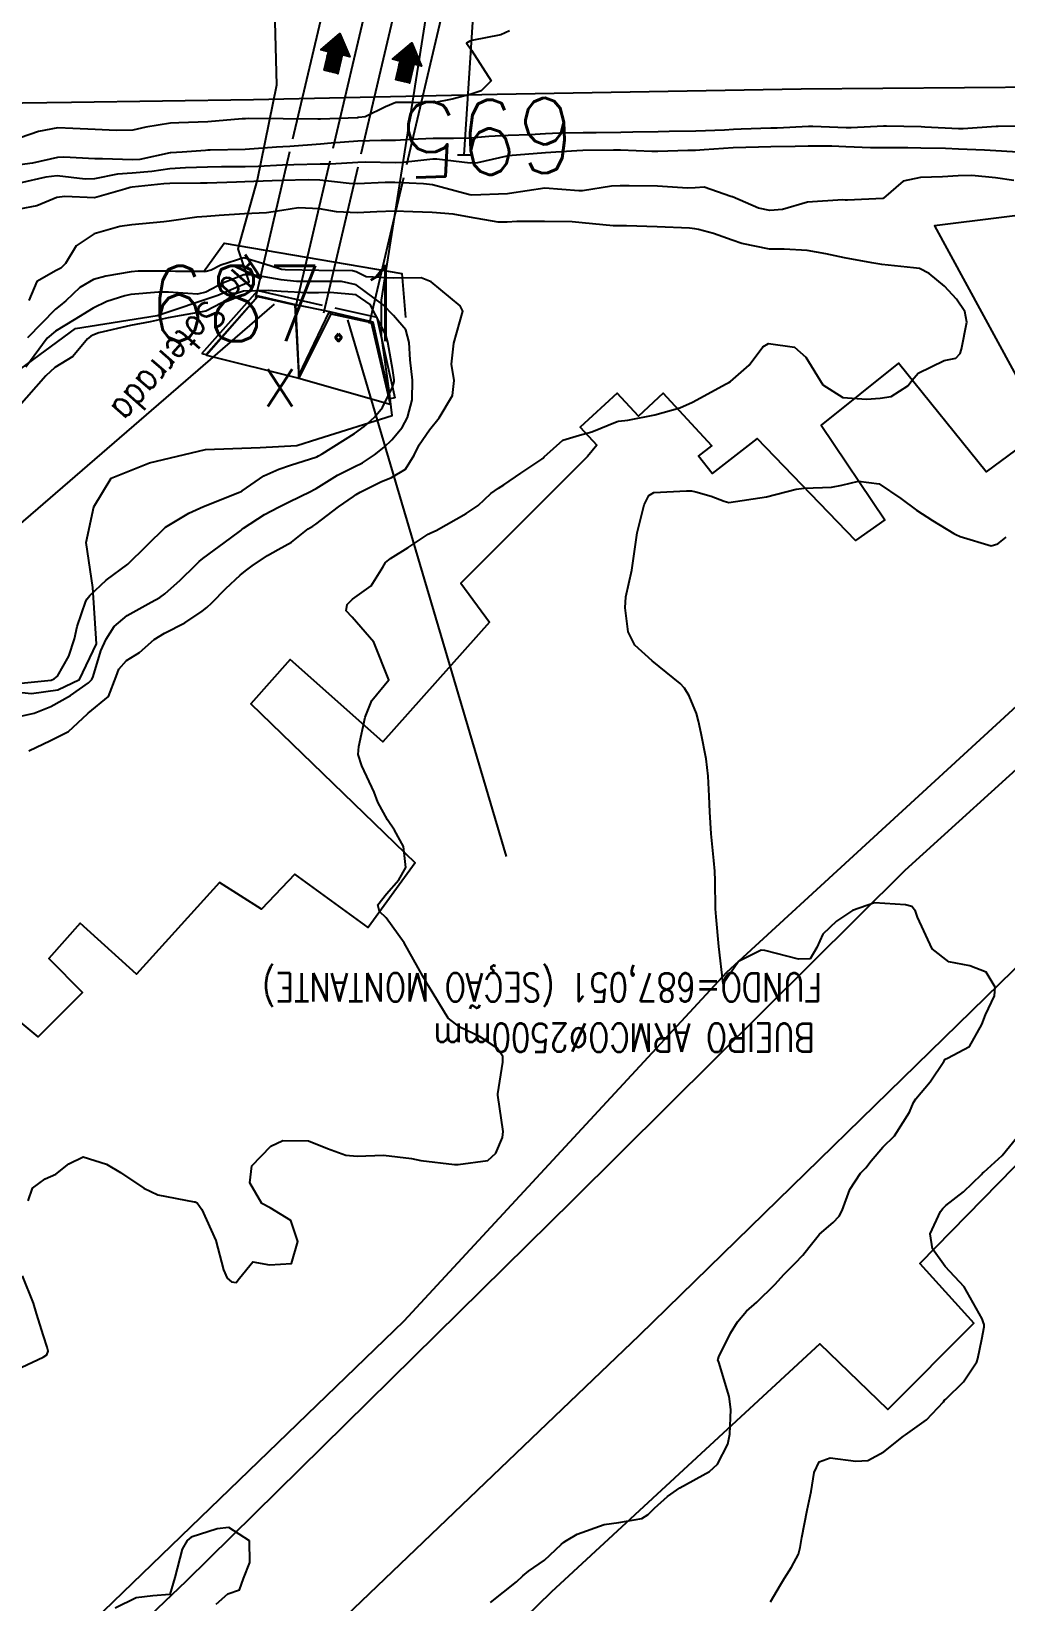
# Model space of a CAD drawing. Header units: metres. Extents: x 292545 to 299085, y 7450245 to 7463078.
# Drawn here: x 293204.4 to 293256.3, y 7462653.6 to 7462737.3 of the extents above; entities that cross this region are included whole.
import ezdxf
from ezdxf.enums import TextEntityAlignment as Align

# ---------------------------------------------------------------- set-up
doc = ezdxf.new("R2010")
doc.units = ezdxf.units.M
doc.linetypes.add('CONTINUO', pattern=[0])
doc.linetypes.add('TRACEJADO', pattern=[8.7, 8, -0.7])
for name, color, linetype in [('BUEIRO', 151, 'Continuous'), ('Cotas', 45, 'Continuous'), ('Curvas de Nivel 1m', 11, 'Continuous'), ('Curvas de Nivel 5m', 15, 'Continuous'), ('Edificações', 30, 'Continuous'), ('Hidrografia', 140, 'Continuous'), ('Linha Férrea', 20, 'Continuous'), ('Pontes e viadutos', 190, 'Continuous'), ('Pontos Cotados', 45, 'Continuous'), ('Pórtico', 62, 'Continuous'), ('TEXTO', 45, 'Continuous'), ('Vias Primárias', 230, 'Continuous')]:
    doc.layers.add(name, color=color, linetype=linetype)
doc.styles.add('ROMANS', font='romans', dxfattribs={"height": 0.2})
doc.styles.add('SIMPLEX', font='simplex', dxfattribs={"height": 0.2})
doc.styles.add('Style-STANDARD', font='STANDARD.shx')

# ---------------------------------------------------------------- blocks, each defined once
blk = doc.blocks.new('ELVTXT_57')
at = {"layer": 'Pontos Cotados', "linetype": 'Continuous', "style": 'Style-STANDARD'}
for s, height, p in [('687.1', 4, (0, 4)), ('x', 3, (0, 0))]:
    blk.add_text(s, height=height, dxfattribs=at).set_placement(p, align=Align.MIDDLE_CENTER)

msp = doc.modelspace()

# ---------------------------------------------------------------- hatches: boundary and pattern name
at = {"layer": 'TEXTO'}
for points in [[(293220.012, 7462735.266), (293220.243, 7462736.254), (293219.825, 7462736.352), (293220.85, 7462737.225), (293221.381, 7462735.988), (293220.963, 7462736.086), (293220.732, 7462735.098)], [(293223.835, 7462734.764), (293224.066, 7462735.752), (293223.648, 7462735.85), (293224.673, 7462736.723), (293225.204, 7462735.486), (293224.786, 7462735.584), (293224.555, 7462734.596)]]:
    msp.add_hatch(color=256, dxfattribs=at).paths.add_polyline_path(points)

# ---------------------------------------------------------------- linework, layer by layer
at = {"layer": 'BUEIRO', "linetype": 'TRACEJADO', "flags": 128}
for points in [[(293216.367, 7462723.146), (293224.336, 7462757.202)], [(293218.509, 7462722.645), (293226.478, 7462756.701)], [(293219.991, 7462722.338), (293227.995, 7462756.336)], [(293222.424, 7462721.765), (293230.429, 7462755.763)], [(293213.493, 7462720.173), (293216.469, 7462723.522), (293222.817, 7462722.094), (293223.777, 7462717.803), (293223.517, 7462717.745)]]:
    msp.add_lwpolyline(points, dxfattribs=at)
at = {"layer": 'BUEIRO', "linetype": 'CONTINUO'}
for points in [[(293213.493, 7462720.173, 688.313), (293213.723, 7462720.119, 688.159), (293216.489, 7462723.232, 690.278), (293218.487, 7462722.779, 690.291), (293220.299, 7462722.396, 690.337), (293222.596, 7462721.857, 690.386), (293223.517, 7462717.745, 688.509)], [(293216.479, 7462723.209, 688.009), (293213.738, 7462720.072, 687.296), (293213.723, 7462720.119, 688.159)], [(293216.489, 7462723.232, 690.278), (293216.479, 7462723.209, 688.009), (293218.449, 7462722.751, 688.055), (293218.487, 7462722.779, 690.291)], [(293218.449, 7462722.751, 688.055), (293218.652, 7462718.854, 687.147), (293218.667, 7462718.987, 688.246)], [(293218.487, 7462722.779, 690.291), (293218.667, 7462718.987, 688.246), (293220.299, 7462722.396, 690.337)], [(293220.299, 7462722.396, 690.337), (293220.371, 7462722.281, 687.713), (293222.508, 7462721.809, 687.35), (293222.596, 7462721.857, 690.386)], [(293220.371, 7462722.281, 687.713), (293218.652, 7462718.854, 687.147)], [(293222.508, 7462721.809, 687.35), (293223.529, 7462717.462, 688.13), (293223.517, 7462717.745, 688.509)], [(293213.738, 7462720.072, 687.296), (293218.652, 7462718.854, 687.147), (293223.529, 7462717.462, 688.13)]]:
    msp.add_polyline3d(points, dxfattribs=at)
at = {"layer": 'Curvas de Nivel 1m', "flags": 128}
for points, elevation in [([(293229.88, 7462737.36), (293229.425, 7462737.147), (293227.874, 7462736.849), (293227.766, 7462736.819), (293227.586, 7462736.713), (293227.867, 7462736.342), (293228.917, 7462734.699), (293228.374, 7462734.168), (293227.836, 7462733.992), (293226.833, 7462733.72), (293225.831, 7462733.535), (293224.639, 7462733.556), (293223.831, 7462733.553), (293223.27, 7462733.324), (293222.189, 7462732.776), (293221.86, 7462732.742), (293221.823, 7462732.742), (293221.78, 7462732.738), (293219.821, 7462732.651), (293219.67, 7462732.651), (293217.821, 7462732.682), (293215.98, 7462732.69), (293215.821, 7462732.685), (293215.639, 7462732.671), (293213.819, 7462732.512), (293212.259, 7462732.455), (293211.818, 7462732.437), (293210.499, 7462732.23), (293209.814, 7462732.077), (293208.935, 7462732.054), (293207.814, 7462732.099), (293206.619, 7462732.158), (293205.815, 7462732.198), (293204.795, 7462731.998), (293203.81, 7462731.672)], 696), ([(293257.279, 7462730.887), (293255.802, 7462730.974), (293255.192, 7462730.997), (293253.803, 7462731.062), (293253.118, 7462731.095), (293251.803, 7462731.117), (293251.108, 7462731.132), (293249.803, 7462731.132), (293249.125, 7462731.135), (293247.804, 7462731.191), (293247.067, 7462731.218), (293245.804, 7462731.225), (293245.103, 7462731.207), (293243.803, 7462731.178), (293243.161, 7462731.168), (293241.802, 7462731.125), (293240.255, 7462731.018), (293239.799, 7462730.994), (293239.391, 7462730.982), (293237.798, 7462730.929), (293237.463, 7462730.93), (293235.799, 7462731), (293235.419, 7462731.003), (293233.798, 7462730.982), (293233.468, 7462730.973), (293231.796, 7462730.871), (293229.814, 7462730.701), (293229.741, 7462730.691), (293228.176, 7462730.327), (293227.797, 7462730.31), (293226.008, 7462730.52), (293225.8, 7462730.523), (293224.206, 7462730.345), (293223.796, 7462730.332), (293222.205, 7462730.368), (293221.796, 7462730.35), (293220.34, 7462730.256), (293219.795, 7462730.253), (293218.391, 7462730.227), (293217.794, 7462730.205), (293216.497, 7462730.139), (293215.792, 7462730.12), (293214.547, 7462730.113), (293213.791, 7462730.096), (293212.622, 7462730.061), (293211.789, 7462730.003), (293210.824, 7462729.873), (293209.786, 7462729.785), (293208.996, 7462729.72), (293207.781, 7462729.47), (293207.28, 7462729.455), (293205.783, 7462729.633), (293205.187, 7462729.571), (293203.777, 7462729.242)], 694), ([(293256.764, 7462729.39), (293255.784, 7462729.525), (293254.527, 7462729.651), (293253.785, 7462729.645), (293252.958, 7462729.586), (293251.784, 7462729.554), (293250.864, 7462729.358), (293249.81, 7462728.45), (293249.793, 7462728.43), (293249.773, 7462728.422), (293247.904, 7462728.337), (293247.772, 7462728.34), (293247.653, 7462728.353), (293245.77, 7462728.238), (293244.429, 7462727.85), (293243.766, 7462727.789), (293243.158, 7462727.92), (293241.773, 7462728.514), (293241.755, 7462728.523), (293241.678, 7462728.541), (293240.252, 7462729.037), (293239.777, 7462729), (293239.372, 7462728.979), (293237.778, 7462729.09), (293236.269, 7462729.104), (293235.778, 7462729.106), (293235.319, 7462729.083), (293233.775, 7462728.837), (293233.572, 7462728.845), (293231.776, 7462728.972), (293229.893, 7462728.688), (293229.773, 7462728.672), (293227.878, 7462728.603), (293227.772, 7462728.616), (293227.442, 7462728.713), (293225.779, 7462729.16), (293225.301, 7462729.216), (293223.781, 7462729.277), (293223.26, 7462729.286), (293221.779, 7462729.214), (293221.339, 7462729.227), (293219.782, 7462729.398), (293219.174, 7462729.424), (293217.781, 7462729.393), (293217.243, 7462729.373), (293215.78, 7462729.312), (293215.337, 7462729.299), (293213.778, 7462729.245), (293213.421, 7462729.241), (293211.778, 7462729.228), (293211.473, 7462729.208), (293209.775, 7462729.038), (293209.673, 7462729.023), (293209.391, 7462728.926), (293207.768, 7462728.468), (293206.2, 7462728.534), (293205.768, 7462728.49), (293204.7, 7462728.044), (293203.762, 7462727.86)], 693), ([(293204.238, 7462674.989), (293204.463, 7462675.667), (293205.151, 7462676.155), (293205.711, 7462676.415), (293206.404, 7462676.961), (293207.167, 7462677.326), (293208.419, 7462676.937), (293209.156, 7462676.497), (293210.398, 7462675.663), (293211.139, 7462675.306), (293213.078, 7462674.937), (293213.134, 7462674.928), (293213.245, 7462674.879), (293213.485, 7462674.52), (293214.245, 7462672.869), (293214.65, 7462671.304), (293214.85, 7462670.862), (293215.081, 7462670.66), (293215.314, 7462670.625), (293215.5, 7462670.856), (293216.204, 7462671.741), (293217.094, 7462671.581), (293218.266, 7462671.652), (293218.613, 7462672.818), (293218.23, 7462673.929), (293217.131, 7462674.612), (293216.694, 7462674.844), (293216.053, 7462675.948), (293216.164, 7462676.845), (293217.174, 7462677.9), (293217.805, 7462678.195), (293219.177, 7462678.19), (293220.191, 7462677.782), (293221.169, 7462677.418), (293221.763, 7462677.375), (293223.17, 7462677.423), (293224.665, 7462677.248), (293225.167, 7462677.144), (293226.953, 7462676.925), (293227.156, 7462676.93), (293228.726, 7462677.13), (293229.166, 7462677.531), (293229.505, 7462678.36), (293229.545, 7462678.686), (293229.27, 7462680.622), (293229.268, 7462680.689), (293229.531, 7462682.385), (293229.536, 7462682.687), (293229.237, 7462683.134), (293228.28, 7462683.741), (293227.248, 7462684.243), (293226.625, 7462684.726), (293225.564, 7462686.443), (293225.402, 7462686.739), (293225.276, 7462686.973), (293224.272, 7462688.75), (293223.316, 7462690.076), (293222.965, 7462690.411), (293222.878, 7462690.767), (293223.329, 7462691.35), (293223.99, 7462692.1), (293224.358, 7462692.75), (293224.237, 7462693.874), (293223.763, 7462694.756), (293223.378, 7462695.293), (293222.869, 7462696.249), (293222.67, 7462696.771), (293222.022, 7462698.172), (293221.819, 7462698.784), (293221.855, 7462699.211), (293222.189, 7462700.773), (293222.558, 7462701.663), (293223.463, 7462702.76), (293222.652, 7462704.768), (293221.506, 7462706.113), (293221.177, 7462706.452), (293221.235, 7462706.784), (293221.516, 7462707.063), (293222.521, 7462707.772), (293223.139, 7462708.764), (293223.277, 7462709.023), (293223.54, 7462709.226), (293224.483, 7462709.816), (293225.56, 7462710.529), (293225.698, 7462710.6), (293225.972, 7462710.734), (293227.572, 7462711.635), (293228.216, 7462712.064), (293228.884, 7462712.697), (293229.292, 7462712.988), (293229.59, 7462713.165), (293230.492, 7462713.789), (293231.611, 7462714.534), (293231.682, 7462714.589), (293231.737, 7462714.659), (293232.725, 7462715.546), (293233.625, 7462715.81), (293234.278, 7462715.979), (293235.632, 7462716.534), (293235.699, 7462716.552), (293236.192, 7462716.612), (293237.636, 7462716.887), (293238.957, 7462717.259), (293239.643, 7462717.564), (293241.437, 7462718.552), (293241.58, 7462718.625), (293241.655, 7462718.67), (293242.664, 7462719.539), (293243.378, 7462720.525), (293243.685, 7462720.689), (293245.07, 7462720.506), (293245.675, 7462719.969), (293246.574, 7462718.491), (293247.646, 7462717.813), (293248.914, 7462717.73), (293249.646, 7462717.785), (293250.218, 7462717.873), (293251.116, 7462718.435), (293251.351, 7462718.738), (293251.66, 7462719.111), (293253.047, 7462719.79), (293253.668, 7462719.913), (293253.9, 7462720.169), (293253.968, 7462720.397), (293254.258, 7462721.831), (293254.146, 7462722.396), (293253.71, 7462723.061), (293253.06, 7462723.753), (293252.253, 7462724.422), (293251.727, 7462724.701), (293251.421, 7462724.739), (293249.73, 7462724.918), (293249.19, 7462724.996), (293247.735, 7462725.262), (293246.742, 7462725.481), (293245.74, 7462725.662), (293244.528, 7462725.725), (293243.741, 7462725.736), (293242.259, 7462726.029), (293241.748, 7462726.208), (293240.765, 7462726.56), (293239.964, 7462726.776), (293239.755, 7462726.816), (293239.483, 7462726.846), (293237.756, 7462726.924), (293236.121, 7462726.979), (293235.756, 7462726.966), (293235.414, 7462726.966), (293233.758, 7462727.14), (293233.22, 7462727.183), (293231.758, 7462727.197), (293230.281, 7462727.205), (293229.758, 7462727.167), (293229.286, 7462727.166), (293227.76, 7462727.432), (293226.885, 7462727.595), (293225.763, 7462727.691), (293224.735, 7462727.717), (293223.763, 7462727.749), (293222.809, 7462727.723), (293221.762, 7462727.66), (293220.676, 7462727.71), (293219.764, 7462727.883), (293218.651, 7462727.935), (293217.762, 7462727.784), (293216.939, 7462727.661), (293215.76, 7462727.608), (293214.409, 7462727.52), (293213.759, 7462727.467), (293213.218, 7462727.426), (293211.756, 7462727.227), (293211.47, 7462727.188), (293209.754, 7462727.024), (293209.123, 7462726.929), (293207.749, 7462726.545), (293206.79, 7462725.912), (293206.23, 7462724.965), (293205.98, 7462724.716), (293205.727, 7462724.587), (293204.705, 7462723.998), (293204.274, 7462722.991)], 692), ([(293204.278, 7462698.987), (293205.429, 7462699.538), (293206.382, 7462700.012), (293207.4, 7462700.95), (293207.425, 7462700.969), (293207.443, 7462700.982), (293208.516, 7462701.876), (293208.928, 7462702.935), (293209.064, 7462703.339), (293209.476, 7462703.798), (293210.174, 7462704.228), (293210.956, 7462704.908), (293211.496, 7462705.257), (293212.582, 7462705.81), (293213.508, 7462706.427), (293213.763, 7462706.625), (293214.024, 7462706.875), (293214.764, 7462707.627), (293215.535, 7462708.342), (293215.811, 7462708.575), (293216.17, 7462708.844), (293216.987, 7462709.398), (293217.552, 7462709.717), (293218.273, 7462710.106), (293219.165, 7462710.814), (293219.411, 7462710.965), (293219.565, 7462711.059), (293220.776, 7462711.994), (293221.581, 7462712.546), (293221.717, 7462712.643), (293221.936, 7462712.776), (293223.032, 7462713.325), (293223.595, 7462713.56), (293224.352, 7462714.002), (293224.798, 7462714.748), (293225.07, 7462715.294), (293225.626, 7462716.096), (293226.14, 7462716.732), (293226.848, 7462717.925), (293226.938, 7462718.721), (293226.794, 7462719.595), (293226.914, 7462720.722), (293227.403, 7462722.417), (293227.259, 7462722.714), (293225.715, 7462723.981), (293225.175, 7462724.196), (293223.717, 7462724.183), (293222.246, 7462724.246), (293221.72, 7462724.515), (293221.516, 7462724.579), (293219.721, 7462724.592), (293217.931, 7462724.627), (293217.73, 7462724.65), (293217.135, 7462724.836), (293215.737, 7462725.261), (293214.501, 7462724.868), (293213.997, 7462724.608), (293213.728, 7462724.528), (293212.086, 7462724.538), (293211.728, 7462724.554), (293210.094, 7462724.549), (293209.727, 7462724.521), (293208.369, 7462724.295), (293207.72, 7462724.103), (293206.991, 7462723.68), (293206.239, 7462722.965), (293205.947, 7462722.721), (293205.698, 7462722.523), (293204.205, 7462720.992)], 691), ([(293203.867, 7462702.594), (293205.47, 7462702.75), (293205.628, 7462702.811), (293205.794, 7462702.967), (293206.413, 7462704.026), (293206.704, 7462704.958), (293206.85, 7462705.606), (293207.314, 7462706.952), (293207.379, 7462707.087), (293207.517, 7462707.253), (293208.399, 7462708.072), (293209.543, 7462708.93), (293211.563, 7462710.9), (293212.801, 7462711.657), (293213.574, 7462712.01), (293215.5, 7462712.769), (293215.583, 7462712.813), (293215.607, 7462712.825), (293215.641, 7462712.849), (293216.797, 7462713.636), (293217.6, 7462713.996), (293218.216, 7462714.212), (293219.611, 7462714.66), (293219.715, 7462714.705), (293219.9, 7462714.806), (293221.624, 7462715.892), (293222.133, 7462716.27), (293222.7, 7462716.769), (293223.116, 7462717.288), (293223.649, 7462718.378), (293223.744, 7462718.667), (293223.746, 7462718.759), (293223.661, 7462719.266), (293223.398, 7462720.763), (293223.29, 7462721.161), (293222.462, 7462722.772), (293221.708, 7462723.287), (293220.329, 7462723.42), (293219.709, 7462723.399), (293219.121, 7462723.406), (293217.712, 7462723.467), (293217.027, 7462723.523), (293215.713, 7462723.495), (293215.238, 7462723.329), (293214.563, 7462722.867), (293213.698, 7462722.43), (293212.394, 7462722.195), (293211.695, 7462722.068), (293210.745, 7462721.856), (293209.69, 7462721.662), (293208.002, 7462721.261), (293207.685, 7462721.14), (293207.559, 7462721.077), (293207.397, 7462720.953), (293206.622, 7462720.007), (293205.66, 7462719.41), (293205.181, 7462718.977), (293203.636, 7462717.216)], 689), ([(293228.882, 7462653.572), (293230.266, 7462654.679), (293230.589, 7462654.983), (293230.902, 7462655.245), (293231.747, 7462655.825), (293232.647, 7462656.653), (293232.79, 7462656.786), (293232.925, 7462656.879), (293233.496, 7462657.209), (293234.934, 7462657.73), (293235.718, 7462657.829), (293236.937, 7462658.048), (293237.268, 7462658.268), (293237.604, 7462658.593), (293238.312, 7462659.224), (293238.954, 7462659.675), (293240.54, 7462660.556), (293240.969, 7462660.949), (293241.512, 7462662.018), (293241.625, 7462662.544), (293241.686, 7462663.863), (293241.585, 7462664.544), (293241.04, 7462666.386), (293240.996, 7462666.504), (293240.998, 7462666.551), (293241.044, 7462666.676), (293241.667, 7462667.931), (293242.038, 7462668.54), (293242.509, 7462669.095), (293243.073, 7462669.581), (293244.031, 7462670.516), (293244.519, 7462671.081), (293245.1, 7462671.668), (293245.52, 7462672.082), (293245.835, 7462672.493), (293246.397, 7462673.21), (293247.126, 7462673.836), (293247.446, 7462674.161), (293247.618, 7462674.475), (293248.019, 7462675.596), (293248.598, 7462676.466), (293248.87, 7462676.75), (293249.163, 7462677.117), (293249.787, 7462677.838), (293250.41, 7462678.442), (293251.196, 7462679.709), (293251.409, 7462680.22), (293251.537, 7462680.427), (293252.301, 7462681.331), (293253.023, 7462682.412), (293253.101, 7462682.535), (293253.226, 7462682.591), (293254.406, 7462683.222), (293255.049, 7462684.383), (293255.258, 7462684.911), (293255.732, 7462685.912), (293255.769, 7462686.375), (293255.281, 7462687.186), (293254.41, 7462687.519), (293253.293, 7462687.735), (293252.403, 7462688.419), (293251.635, 7462690.111), (293251.529, 7462690.428), (293251.325, 7462690.682), (293250.996, 7462690.763), (293249.327, 7462690.874), (293248.17, 7462690.467), (293247.317, 7462689.893), (293246.589, 7462689.209), (293246.257, 7462688.49), (293245.903, 7462687.884), (293245.293, 7462687.864), (293243.489, 7462688.338), (293243.3, 7462688.356), (293242.093, 7462687.74), (293241.273, 7462686.55), (293241.039, 7462688.553), (293240.89, 7462690.125), (293240.868, 7462690.555), (293240.837, 7462692.054), (293240.821, 7462692.555), (293240.781, 7462693.126), (293240.638, 7462694.557), (293240.554, 7462695.728), (293240.517, 7462696.559), (293240.48, 7462697.635), (293240.369, 7462698.56), (293240.093, 7462699.904), (293239.961, 7462700.565), (293239.854, 7462700.973), (293239.456, 7462701.915), (293239.215, 7462702.328), (293238.984, 7462702.577), (293237.481, 7462703.783), (293236.572, 7462704.609), (293236.213, 7462705.323), (293236.044, 7462706.612), (293236.089, 7462707.182), (293236.407, 7462708.607), (293236.548, 7462709.605), (293236.693, 7462710.603), (293237.069, 7462712.088), (293237.303, 7462712.594), (293237.585, 7462712.761), (293239.311, 7462712.848), (293239.586, 7462712.835), (293239.813, 7462712.796), (293240.638, 7462712.559), (293241.323, 7462712.296), (293241.58, 7462712.227), (293243.583, 7462712.52), (293245.159, 7462712.932), (293245.588, 7462712.985), (293247.037, 7462713.037), (293247.59, 7462713.14), (293248.482, 7462713.357), (293249.591, 7462713.208), (293250.732, 7462712.439), (293251.577, 7462711.819), (293252.421, 7462711.267), (293253.564, 7462710.565), (293253.666, 7462710.51), (293253.907, 7462710.405), (293255.556, 7462709.912), (293255.916, 7462710.018), (293256.349, 7462710.372)], 693), ([(293243.793, 7462653.612), (293244.327, 7462654.516), (293244.542, 7462654.87), (293244.907, 7462655.445), (293245.28, 7462656.142), (293245.375, 7462656.503), (293245.457, 7462657.031), (293245.748, 7462658.498), (293245.953, 7462659.495), (293246.126, 7462660.493), (293246.386, 7462661.074), (293246.975, 7462661.28), (293248.335, 7462661.104), (293248.973, 7462661.145), (293249.829, 7462661.599), (293250.873, 7462662.432), (293250.994, 7462662.515), (293252.112, 7462663.308), (293253.011, 7462664.266), (293253.073, 7462664.349), (293253.133, 7462664.409), (293254.079, 7462665.343), (293254.78, 7462666.393), (293254.843, 7462666.584), (293255.051, 7462667.602), (293255.182, 7462668.267), (293255.172, 7462668.388), (293255.149, 7462668.474), (293255.066, 7462668.698), (293254.12, 7462670.4), (293253.099, 7462671.477), (293252.426, 7462672.417), (293252.308, 7462673.231), (293252.849, 7462674.413), (293252.969, 7462674.577), (293253.136, 7462674.732), (293254.082, 7462675.463), (293255.03, 7462676.391), (293255.091, 7462676.454), (293255.155, 7462676.506), (293256.142, 7462677.402), (293256.926, 7462678.364)], 694), ([(293203.905, 7462666.116), (293205.038, 7462666.658), (293205.237, 7462666.78), (293205.3, 7462666.976), (293205.257, 7462667.189), (293205.051, 7462667.791), (293204.676, 7462668.984), (293204.526, 7462669.531), (293203.943, 7462670.991)], 692), ([(293214.263, 7462653.485), (293214.885, 7462654.024), (293215.498, 7462654.243), (293215.715, 7462654.852), (293216.057, 7462655.697), (293216.033, 7462656.849), (293214.93, 7462657.559), (293214.302, 7462657.493), (293212.925, 7462657.044), (293212.709, 7462656.883), (293212.449, 7462656.418), (293212.05, 7462654.893), (293211.789, 7462653.997), (293210.888, 7462653.927), (293209.992, 7462653.814), (293208.878, 7462653.258)], 692)]:
    msp.add_lwpolyline(points, dxfattribs=dict(at, elevation=elevation))
at = {"layer": 'Curvas de Nivel 5m', "flags": 128}
for points, elevation in [([(293257.822, 7462732.278), (293255.926, 7462732.274), (293255.821, 7462732.27), (293254.069, 7462732.148), (293253.819, 7462732.148), (293252.013, 7462732.234), (293251.82, 7462732.242), (293249.982, 7462732.287), (293249.82, 7462732.285), (293248.091, 7462732.196), (293247.819, 7462732.196), (293246.041, 7462732.275), (293245.82, 7462732.275), (293244.152, 7462732.183), (293243.818, 7462732.171), (293242.236, 7462732.117), (293241.816, 7462732.1), (293241.345, 7462732.076), (293239.815, 7462732.026), (293238.402, 7462731.997), (293237.814, 7462731.981), (293236.465, 7462731.958), (293235.813, 7462731.956), (293234.509, 7462731.937), (293233.812, 7462731.927), (293232.549, 7462731.916), (293231.811, 7462731.883), (293230.968, 7462731.826), (293229.814, 7462731.78), (293228.782, 7462731.732), (293227.812, 7462731.654), (293226.899, 7462731.632), (293225.812, 7462731.634), (293224.632, 7462731.568), (293223.811, 7462731.529), (293223.056, 7462731.522), (293221.81, 7462731.487), (293220.388, 7462731.38), (293219.808, 7462731.326), (293218.182, 7462731.2), (293217.806, 7462731.188), (293217.466, 7462731.173), (293215.805, 7462731.038), (293213.932, 7462731.006), (293213.804, 7462731.001), (293213.691, 7462730.994), (293212.438, 7462730.894), (293211.842, 7462730.86), (293211.802, 7462730.856), (293210.196, 7462730.516), (293209.796, 7462730.489), (293208.204, 7462730.536), (293207.797, 7462730.542), (293206.138, 7462730.626), (293205.798, 7462730.611), (293204.465, 7462730.311), (293203.792, 7462730.23)], 695), ([(293203.44, 7462700.736), (293204.555, 7462700.983), (293205.183, 7462701.238), (293205.449, 7462701.344), (293206.493, 7462701.924), (293207.46, 7462702.611), (293207.631, 7462702.779), (293207.701, 7462702.948), (293208.109, 7462704.318), (293208.394, 7462704.941), (293208.829, 7462705.607), (293209.506, 7462706.198), (293210.8, 7462706.911), (293211.259, 7462707.162), (293211.52, 7462707.348), (293212.339, 7462708.084), (293213.162, 7462708.884), (293213.354, 7462709.073), (293213.546, 7462709.233), (293215.013, 7462710.314), (293215.562, 7462710.734), (293215.629, 7462710.782), (293215.72, 7462710.848), (293216.832, 7462711.576), (293217.574, 7462711.974), (293218.15, 7462712.252), (293219.281, 7462712.813), (293219.484, 7462712.912), (293219.585, 7462712.967), (293220.716, 7462713.673), (293221.603, 7462714.117), (293222.046, 7462714.336), (293222.692, 7462714.769), (293223.204, 7462715.177), (293223.621, 7462715.564), (293224.16, 7462716.222), (293224.445, 7462716.752), (293224.695, 7462717.696), (293224.71, 7462718.749), (293224.598, 7462719.822), (293224.545, 7462720.751), (293224.369, 7462721.429), (293223.697, 7462722.189), (293223.148, 7462722.766), (293221.713, 7462723.825), (293220.934, 7462724.01), (293219.715, 7462723.995), (293218.531, 7462724.011), (293217.722, 7462724.086), (293216.207, 7462724.364), (293215.726, 7462724.364), (293214.655, 7462723.93), (293213.711, 7462723.429), (293213.263, 7462723.331), (293211.711, 7462723.433), (293211.186, 7462723.431), (293209.709, 7462723.303), (293209.39, 7462723.242), (293208.436, 7462722.939), (293207.699, 7462722.576), (293206.695, 7462721.957), (293205.687, 7462721.36), (293205.256, 7462720.976), (293204.119, 7462719.444)], 690)]:
    msp.add_lwpolyline(points, dxfattribs=dict(at, elevation=elevation))
at = {"layer": 'Edificações'}
for points in [[(293269.95, 7462729.142), (293252.533, 7462726.979), (293258.42, 7462716.163), (293255.281, 7462713.849), (293250.616, 7462719.65), (293246.494, 7462716.335), (293249.884, 7462711.292), (293248.326, 7462710.202), (293243.09, 7462715.635), (293240.685, 7462713.76), (293239.964, 7462714.685), (293240.67, 7462715.235), (293238.073, 7462718.043), (293236.757, 7462716.826), (293235.62, 7462718.055), (293233.653, 7462716.236), (293234.541, 7462715.275), (293234.042, 7462714.669), (293227.288, 7462707.924), (293228.818, 7462705.837), (293223.144, 7462699.451), (293218.196, 7462703.847), (293216.095, 7462701.482), (293224.858, 7462693), (293222.356, 7462689.562), (293218.449, 7462692.405), (293216.665, 7462690.544), (293214.44, 7462691.956), (293210.006, 7462687.076), (293207.011, 7462689.798), (293205.347, 7462687.9), (293207.14, 7462686.094), (293204.762, 7462683.734), (293203.713, 7462684.622)], [(293260.111, 7462680.195), (293251.748, 7462671.635), (293254.627, 7462668.469), (293250.054, 7462663.862), (293246.426, 7462667.367), (293232.104, 7462654.117), (293228.629, 7462650.719)]]:
    msp.add_lwpolyline(points, dxfattribs=at)
msp.add_lwpolyline([(293151.075, 7462581.596), (293153.088, 7462584.44), (293154.811, 7462587.213), (293156.886, 7462589.994), (293159.135, 7462588.34), (293161.233, 7462592.64), (293162.538, 7462595.243), (293165.567, 7462600.587), (293169.659, 7462607.483), (293174.995, 7462617.433), (293179.473, 7462624.786), (293185.635, 7462631.265), (293194.448, 7462640.928), (293205.916, 7462652.435), (293206.714, 7462651.622), (293224.274, 7462668.578), (293241.466, 7462687.17), (293264.327, 7462708.179, -0.084415)], format="xyb", dxfattribs=at)
at = {"layer": 'Hidrografia'}
for points, elevation in [([(293202.52, 7462702.239), (293204.422, 7462702.039), (293205.823, 7462702.239), (293206.974, 7462702.789), (293207.875, 7462704.688), (293207.685, 7462707.683), (293207.326, 7462710.089), (293207.736, 7462711.982), (293208.658, 7462713.518), (293210.708, 7462714.337), (293213.681, 7462715.053), (293216.602, 7462715.156), (293218.549, 7462715.258), (293219.677, 7462715.616), (293223.633, 7462716.862), (293223.479, 7462718.193), (293223.069, 7462721.111), (293223.069, 7462723.005), (293225.827, 7462740.54)], 691.646), ([(293147.575, 7462672.843), (293153.718, 7462678.493), (293156.962, 7462680.787), (293160.971, 7462682.677), (293165.798, 7462687.29), (293169.313, 7462689.764), (293172.286, 7462692.824), (293175.8, 7462695.929), (293177.782, 7462697.728), (293183.375, 7462703.61), (293185.492, 7462706.355), (293189.772, 7462709.909), (293192.205, 7462711.754), (293199.92, 7462717.045), (293203.524, 7462719.115), (293206.767, 7462721.5), (293211.104, 7462722.186), (293214.348, 7462723.266), (293216.015, 7462723.986), (293215.419, 7462725.742), (293216.456, 7462729.425), (293217.493, 7462734.488), (293217.378, 7462738.516)], 712.647)]:
    msp.add_lwpolyline(points, dxfattribs=dict(at, elevation=elevation))
at = {"layer": 'Linha Férrea', "linetype": 'Continuous'}
msp.add_lwpolyline([(293150.382, 7462733.583), (293164.579, 7462733.331), (293178.272, 7462733.261), (293192.13, 7462733.367), (293206.554, 7462733.564), (293216.238, 7462733.707), (293229.222, 7462733.992), (293245.43, 7462734.276), (293258.482, 7462734.383), (293274.192, 7462734.794), (293288.654, 7462734.937), (293303.545, 7462735.186), (293313.854, 7462735.567), (293326.878, 7462735.676), (293349.478, 7462736.097), (293364.165, 7462736.353), (293383.356, 7462736.66), (293400.487, 7462736.929), (293421.072, 7462737.276), (293439.992, 7462737.673), (293463.789, 7462738.06), (293500.201, 7462738.752), (293527.964, 7462739.277)], dxfattribs=at)
at = {"layer": 'Pontes e viadutos'}
msp.add_lwpolyline([(293213.588, 7462724.524), (293214.687, 7462726.051), (293224.145, 7462724.429), (293224.336, 7462722.081)], dxfattribs=at)
at = {"layer": 'Pórtico'}
for points in [[(293227.463, 7462730.751), (293228.201, 7462741.928)], [(293227.115, 7462730.752), (293227.812, 7462730.751)]]:
    msp.add_lwpolyline(points, dxfattribs=at)
at = {"layer": 'TEXTO', "linetype": 'CONTINUO', "flags": 128}
for points in [[(293220.836, 7462735.541), (293220.157, 7462736.635)], [(293220.868, 7462735.679), (293220.234, 7462736.7)], [(293220.9, 7462735.817), (293220.311, 7462736.766)], [(293220.932, 7462735.955), (293220.388, 7462736.831)], [(293220.97, 7462736.084), (293220.465, 7462736.897)], [(293221.107, 7462736.052), (293220.542, 7462736.962)], [(293221.245, 7462736.02), (293220.619, 7462737.028)], [(293221.379, 7462735.994), (293220.696, 7462737.094)], [(293221.114, 7462736.609), (293220.773, 7462737.159)], [(293225.201, 7462735.492), (293224.519, 7462736.592)], [(293224.937, 7462736.107), (293224.596, 7462736.657)], [(293219.849, 7462736.372), (293219.868, 7462736.342)], [(293219.926, 7462736.438), (293220.006, 7462736.309)], [(293220.003, 7462736.503), (293220.143, 7462736.277)], [(293220.803, 7462735.404), (293220.08, 7462736.569)], [(293220.625, 7462735.123), (293220.155, 7462735.879)], [(293220.739, 7462735.128), (293220.188, 7462736.016)], [(293220.771, 7462735.266), (293220.22, 7462736.154)], [(293223.672, 7462735.87), (293223.691, 7462735.84)], [(293223.749, 7462735.936), (293223.828, 7462735.808)], [(293223.826, 7462736.002), (293223.966, 7462735.775)], [(293224.626, 7462734.902), (293223.903, 7462736.067)], [(293224.658, 7462735.04), (293223.98, 7462736.133)], [(293224.691, 7462735.177), (293224.057, 7462736.198)], [(293224.723, 7462735.315), (293224.134, 7462736.264)], [(293224.755, 7462735.453), (293224.211, 7462736.329)], [(293224.792, 7462735.582), (293224.288, 7462736.395)], [(293224.93, 7462735.55), (293224.365, 7462736.461)], [(293225.068, 7462735.518), (293224.442, 7462736.526)], [(293220.027, 7462735.328), (293220.074, 7462735.251)], [(293220.059, 7462735.465), (293220.212, 7462735.219)], [(293220.091, 7462735.603), (293220.349, 7462735.187)], [(293220.123, 7462735.741), (293220.487, 7462735.155)], [(293223.882, 7462734.964), (293224.035, 7462734.717)], [(293223.914, 7462735.101), (293224.172, 7462734.685)], [(293223.946, 7462735.239), (293224.31, 7462734.653)], [(293224.448, 7462734.621), (293223.978, 7462735.377)], [(293224.562, 7462734.626), (293224.011, 7462735.514)], [(293224.594, 7462734.764), (293224.043, 7462735.652)], [(293223.849, 7462734.826), (293223.897, 7462734.749)]]:
    msp.add_lwpolyline(points, dxfattribs=at)
at = {"layer": 'TEXTO', "linetype": 'CONTINUO'}
for points in [[(293220.012, 7462735.266, 0), (293220.243, 7462736.254, 0), (293219.825, 7462736.352, 0), (293220.85, 7462737.225, 0), (293221.381, 7462735.988, 0), (293220.963, 7462736.086, 0), (293220.732, 7462735.098, 0)], [(293223.835, 7462734.764, 0), (293224.066, 7462735.752, 0), (293223.648, 7462735.85, 0), (293224.673, 7462736.723, 0), (293225.204, 7462735.486, 0), (293224.786, 7462735.584, 0), (293224.555, 7462734.596, 0)]]:
    msp.add_polyline3d(points, close=True, dxfattribs=at)
for points in [[(293217.346, 7462722.788, 0), (293194.77, 7462703.277, 0)], [(293221.25, 7462721.964, 0), (293229.715, 7462693.35, 0)]]:
    msp.add_polyline3d(points, dxfattribs=at)
at = {"layer": 'TEXTO'}
for p in [(293220.732, 7462735.098), (293224.555, 7462734.596)]:
    msp.add_point(p, dxfattribs=at)
at = {"layer": 'Vias Primárias'}
msp.add_lwpolyline([(293504.442, 7462705.223, -0.1031), (293465.27, 7462710.402, 0.074537), (293428.065, 7462717.485), (293400.011, 7462718.588), (293363.909, 7462719.532), (293340.645, 7462720.309), (293319.951, 7462720.136), (293305.36, 7462719.535, 0.044815), (293280.429, 7462715.148, 0.091639), (293265.915, 7462706.175), (293250.949, 7462692.604), (293233.246, 7462674.996), (293212.656, 7462654.705), (293194.104, 7462637.006, 0.05287), (293182.982, 7462626.087, 0.055011), (293174.194, 7462612.645), (293160.613, 7462585.059, -0.442286), (293147.519, 7462581.644, 0.06492)], format="xyb", dxfattribs=at)
msp.add_lwpolyline([(293353.012, 7462702.819), (293301.818, 7462652.857), (293271.403, 7462623.778), (293240.239, 7462593.888), (293202.502, 7462557.77, -0.387694), (293190.146, 7462557.476), (293168.552, 7462569.922, -0.306102), (293167.081, 7462578.995, -0.043864), (293169.281, 7462585.384), (293184.89, 7462616.533, -0.073392), (293193.832, 7462626.617), (293205.57, 7462637.912), (293236.808, 7462667.823), (293258.208, 7462688.718), (293271.962, 7462702.183, -0.160529), (293286.905, 7462709.52, -0.009672), (293312.165, 7462712.534, -0.00632), (293352.724, 7462713.243, -0.542627), (293356.349, 7462706.795, -0.108381)], format="xyb", close=True, dxfattribs=at)

# ---------------------------------------------------------------- block references
at = {"layer": 'Pontos Cotados', "linetype": 'Continuous'}
msp.add_blockref('ELVTXT_57', (293217.653, 7462718.83, 687.13), dxfattribs=at)

# ---------------------------------------------------------------- texts
at = {"layer": 'Cotas', "style": 'Style-STANDARD'}
msp.add_text('695', height=4, rotation=181.99021, dxfattribs=at).set_placement((293228.741, 7462731.685, 695), align=Align.MIDDLE_CENTER)
at = {"layer": 'TEXTO', "width": 0.8}
for s, height, rotation, style, p in [('120', 0.075, 76.83756, 'SIMPLEX', (293220.21, 7462735.939)), ('112', 0.075, 76.83756, 'SIMPLEX', (293224.032, 7462735.437)), ('Ala Soterrada', 1.5, 228.58608, 'ROMANS', (293215.835, 7462725.478)), ('FUNDO=687,051 (SEÇÃO MONTANTE)', 1.5, 180, 'ROMANS', (293246.54, 7462687.117)), ('BUEIRO ARMCOØ2500mm', 1.5, 180, 'ROMANS', (293246.163, 7462684.437))]:
    msp.add_text(s, height=height, rotation=rotation, dxfattribs=dict(at, style=style)).set_placement(p)

doc.saveas('drawing.dxf')
